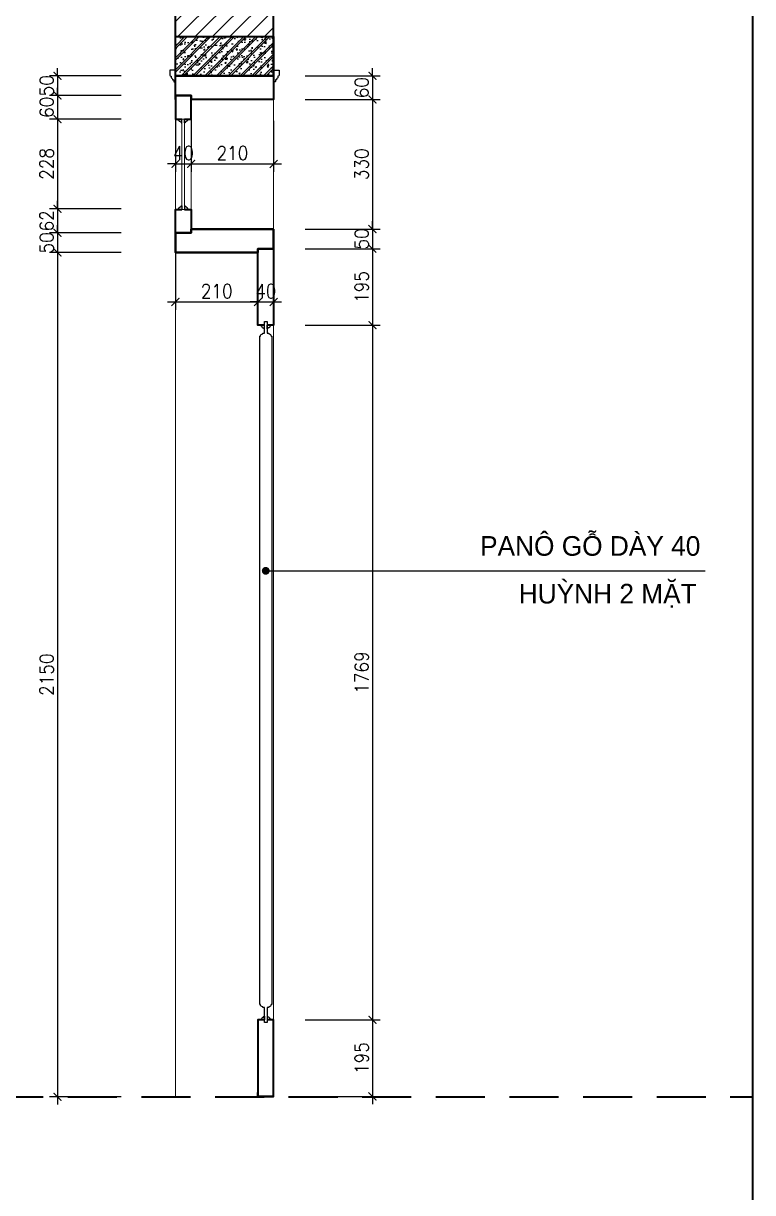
# Model space of a CAD drawing. Header units: millimetres. Extents: x -529782 to -142003, y -492574 to -273331.
# Drawn here: x -203616 to -201759, y -426805 to -423827 of the extents above; entities that cross this region are included whole.
import ezdxf
from ezdxf.enums import TextEntityAlignment as Align

# ---------------------------------------------------------------- set-up
doc = ezdxf.new("R2010")
doc.units = ezdxf.units.MM
doc.header["$LTSCALE"] = 500
doc.header["$MEASUREMENT"] = 0
doc.header["$PDMODE"] = 3
doc.linetypes.add('HIDDEN', pattern=[0.375, 0.25, -0.125])
doc.layers.get('0').update_dxf_attribs({"linetype": 'CONTINUOUS', "lineweight": 13})
doc.layers.get('Defpoints').update_dxf_attribs({"color": 255, "linetype": 'CONTINUOUS', "lineweight": 13})
for name, color, linetype, lineweight in [('1.cat 30', 30, 'CONTINUOUS', 35), ('2.thay 145', 145, 'CONTINUOUS', 18), ('9.text \xad white', 7, 'CONTINUOUS', 15), ('CA.dim 08', 251, 'CONTINUOUS', 13), ('cat', 4, 'CONTINUOUS', 35)]:
    doc.layers.add(name, color=color, linetype=linetype, lineweight=lineweight)
for name, color, linetype in [('catgo', 4, 'CONTINUOUS'), ('HACH', 250, 'CONTINUOUS'), ('HATCH', 150, 'CONTINUOUS')]:
    doc.layers.add(name, color=color, linetype=linetype)
doc.styles.add('CA.JSC1', font='')
doc.styles.get("Standard").update_dxf_attribs({"font": 'txt.shx', "width": 0.9})
doc.styles.get('CA.JSC1').set_extended_font_data('.VnAvantH')
doc.dimstyles.new('CA 20', dxfattribs={"dimscale": 0, "dimtxt": 35, "dimasz": 20, "dimexe": 20, "dimexo": 0, "dimgap": 10, "dimtad": 1, "dimdec": 0, "dimzin": 0, "dimdsep": 46, "dimtxsty": 'Standard', "dimblk": 'ARCHTICK', "dimcen": 0.09, "dimdle": 20, "dimclrd": 256, "dimclre": 256, "dimclrt": 7, "dimadec": 0, "dimazin": 0, "dimtfac": 1, "dimtdec": 0, "dimtix": 1, "dimtmove": 2, "dimatfit": 3, "dimldrblk": 'DOT', "dimfxl": 1, "dimtolj": 1, "dimtzin": 0, "dimarcsym": 0})

# ---------------------------------------------------------------- blocks, each defined once
blk = doc.blocks.new('khung co loan')
at = {"layer": '1.cat 30'}
blk.add_lwpolyline([(18298.1, -303.5), (18298.1, -14553.5)], dxfattribs=at)
blk = doc.blocks.new('_ArchTick')
at = {"color": 1, "linetype": 'ByBlock', "const_width": 0.15}
blk.add_lwpolyline([(-0.5, -0.5), (0.5, 0.5)], dxfattribs=at)
blk = doc.blocks.new('*D1515')
at = {"layer": 'CA.dim 08', "lineweight": -2, "transparency": 16777216}
for p, q in [((-203529.5, -423960.6), (-203529.5, -423940.6)), ((-203367.2, -423960.6), (-203549.5, -423960.6)), ((-203529.5, -423960.6), (-203529.5, -424010.6)), ((-203367.2, -424010.6), (-203549.5, -424010.6)), ((-203529.5, -424010.6), (-203529.5, -424030.6))]:
    blk.add_line(p, q, dxfattribs=at)
at = {"layer": 'Defpoints', "color": 0, "transparency": 16777216}
for p in [(-203367.2, -423960.6), (-203529.5, -424010.6), (-203367.2, -424010.6)]:
    blk.add_point(p, dxfattribs=at)
at = {"layer": 'CA.dim 08', "lineweight": -2, "transparency": 16777216, "xscale": 20, "yscale": 20, "zscale": 20}
for p, rotation in [((-203529.5, -423960.6), 270), ((-203529.5, -424010.6), 90)]:
    blk.add_blockref('_ArchTick', p, dxfattribs=dict(at, rotation=rotation))
at = {"layer": 'CA.dim 08', "color": 7, "transparency": 16777216, "insert": (-203557, -423985.6), "char_height": 35, "attachment_point": 5, "rotation": 90}
blk.add_mtext('\\A1;50', dxfattribs=at)
blk = doc.blocks.new('_DOT')
at = {"color": 1, "linetype": 'ByBlock'}
blk.add_line((-0.5, 0), (-1, 0), dxfattribs=at)
at = {"color": 1, "linetype": 'ByBlock', "const_width": 0.5}
blk.add_lwpolyline([(-0.25, 0, 1), (0.25, 0, 1)], format="xyb", close=True, dxfattribs=at)
blk = doc.blocks.new('*D1516')
at = {"layer": 'CA.dim 08', "lineweight": -2, "transparency": 16777216}
for p, q in [((-203529.5, -424010.6), (-203529.5, -423990.6)), ((-203367.2, -424010.6), (-203549.5, -424010.6)), ((-203529.5, -424010.6), (-203529.5, -424070.6)), ((-203367.2, -424070.6), (-203549.5, -424070.6)), ((-203529.5, -424070.6), (-203529.5, -424090.6))]:
    blk.add_line(p, q, dxfattribs=at)
at = {"layer": 'Defpoints', "color": 0, "transparency": 16777216}
for p in [(-203367.2, -424010.6), (-203529.5, -424070.6), (-203367.2, -424070.6)]:
    blk.add_point(p, dxfattribs=at)
at = {"layer": 'CA.dim 08', "lineweight": -2, "transparency": 16777216, "xscale": 20, "yscale": 20, "zscale": 20}
for p, rotation in [((-203529.5, -424010.6), 270), ((-203529.5, -424070.6), 90)]:
    blk.add_blockref('_ArchTick', p, dxfattribs=dict(at, rotation=rotation))
at = {"layer": 'CA.dim 08', "color": 7, "transparency": 16777216, "insert": (-203557, -424040.6), "char_height": 35, "attachment_point": 5, "rotation": 90}
blk.add_mtext('\\A1;60', dxfattribs=at)
blk = doc.blocks.new('*D1517')
at = {"layer": 'CA.dim 08', "lineweight": -2, "transparency": 16777216}
for p, q in [((-203529.5, -424050.6), (-203529.5, -424318.8)), ((-203367.2, -424070.6), (-203549.5, -424070.6)), ((-203367.2, -424298.8), (-203549.5, -424298.8))]:
    blk.add_line(p, q, dxfattribs=at)
at = {"layer": 'Defpoints', "color": 0, "transparency": 16777216}
for p in [(-203367.2, -424070.6), (-203529.5, -424298.8), (-203367.2, -424298.8)]:
    blk.add_point(p, dxfattribs=at)
at = {"layer": 'CA.dim 08', "lineweight": -2, "transparency": 16777216, "xscale": 20, "yscale": 20, "zscale": 20}
for p, rotation in [((-203529.5, -424070.6), 90), ((-203529.5, -424298.8), 270)]:
    blk.add_blockref('_ArchTick', p, dxfattribs=dict(at, rotation=rotation))
at = {"layer": 'CA.dim 08', "color": 7, "transparency": 16777216, "insert": (-203557, -424184.7), "char_height": 35, "attachment_point": 5, "rotation": 90}
blk.add_mtext('\\A1;228', dxfattribs=at)
blk = doc.blocks.new('*D1518')
at = {"layer": 'CA.dim 08', "lineweight": -2, "transparency": 16777216}
for p, q in [((-203367.2, -424298.8), (-203549.5, -424298.8)), ((-203529.5, -424298.8), (-203529.5, -424278.8)), ((-203529.5, -424298.8), (-203529.5, -424360.6)), ((-203367.2, -424360.6), (-203549.5, -424360.6)), ((-203529.5, -424360.6), (-203529.5, -424380.6))]:
    blk.add_line(p, q, dxfattribs=at)
at = {"layer": 'Defpoints', "color": 0, "transparency": 16777216}
for p in [(-203367.2, -424298.8), (-203529.5, -424360.6), (-203367.2, -424360.6)]:
    blk.add_point(p, dxfattribs=at)
at = {"layer": 'CA.dim 08', "lineweight": -2, "transparency": 16777216, "xscale": 20, "yscale": 20, "zscale": 20}
for p, rotation in [((-203529.5, -424298.8), 270), ((-203529.5, -424360.6), 90)]:
    blk.add_blockref('_ArchTick', p, dxfattribs=dict(at, rotation=rotation))
at = {"layer": 'CA.dim 08', "color": 7, "transparency": 16777216, "insert": (-203557, -424329.7), "char_height": 35, "attachment_point": 5, "rotation": 90}
blk.add_mtext('\\A1;62', dxfattribs=at)
blk = doc.blocks.new('*D1519')
at = {"layer": 'CA.dim 08', "lineweight": -2, "transparency": 16777216}
for p, q in [((-203529.5, -424360.6), (-203529.5, -424340.6)), ((-203367.2, -424360.6), (-203549.5, -424360.6)), ((-203529.5, -424360.6), (-203529.5, -424410.6)), ((-203367.2, -424410.6), (-203549.5, -424410.6)), ((-203529.5, -424410.6), (-203529.5, -424430.6))]:
    blk.add_line(p, q, dxfattribs=at)
at = {"layer": 'Defpoints', "color": 0, "transparency": 16777216}
for p in [(-203367.2, -424360.6), (-203529.5, -424410.6), (-203367.2, -424410.6)]:
    blk.add_point(p, dxfattribs=at)
at = {"layer": 'CA.dim 08', "lineweight": -2, "transparency": 16777216, "xscale": 20, "yscale": 20, "zscale": 20}
for p, rotation in [((-203529.5, -424360.6), 270), ((-203529.5, -424410.6), 90)]:
    blk.add_blockref('_ArchTick', p, dxfattribs=dict(at, rotation=rotation))
at = {"layer": 'CA.dim 08', "color": 7, "transparency": 16777216, "insert": (-203557, -424385.6), "char_height": 35, "attachment_point": 5, "rotation": 90}
blk.add_mtext('\\A1;50', dxfattribs=at)
blk = doc.blocks.new('*D1520')
at = {"layer": 'CA.dim 08', "lineweight": -2, "transparency": 16777216}
for p, q in [((-203367.2, -424410.6), (-203549.5, -424410.6)), ((-203529.5, -424390.6), (-203529.5, -426580.6)), ((-203367.2, -426560.6), (-203549.5, -426560.6))]:
    blk.add_line(p, q, dxfattribs=at)
at = {"layer": 'Defpoints', "color": 0, "transparency": 16777216}
for p in [(-203367.2, -424410.6), (-203529.5, -426560.6), (-203367.2, -426560.6)]:
    blk.add_point(p, dxfattribs=at)
at = {"layer": 'CA.dim 08', "lineweight": -2, "transparency": 16777216, "xscale": 20, "yscale": 20, "zscale": 20}
for p, rotation in [((-203529.5, -424410.6), 90), ((-203529.5, -426560.6), 270)]:
    blk.add_blockref('_ArchTick', p, dxfattribs=dict(at, rotation=rotation))
at = {"layer": 'CA.dim 08', "color": 7, "transparency": 16777216, "insert": (-203557, -425485.6), "char_height": 35, "attachment_point": 5, "rotation": 90}
blk.add_mtext('\\A1;2150', dxfattribs=at)
blk = doc.blocks.new('*D1521')
at = {"layer": 'CA.dim 08', "lineweight": -2, "transparency": 16777216}
for p, q in [((-202727.2, -423960.6), (-202727.2, -423940.6)), ((-202898.7, -423960.6), (-202707.2, -423960.6)), ((-202727.2, -423960.6), (-202727.2, -424020.6)), ((-202898.7, -424020.6), (-202707.2, -424020.6)), ((-202727.2, -424020.6), (-202727.2, -424040.6))]:
    blk.add_line(p, q, dxfattribs=at)
at = {"layer": 'Defpoints', "color": 0, "transparency": 16777216}
for p in [(-202898.7, -423960.6), (-202898.7, -424020.6), (-202727.2, -424020.6)]:
    blk.add_point(p, dxfattribs=at)
at = {"layer": 'CA.dim 08', "lineweight": -2, "transparency": 16777216, "xscale": 20, "yscale": 20, "zscale": 20}
for p, rotation in [((-202727.2, -423960.6), 270), ((-202727.2, -424020.6), 90)]:
    blk.add_blockref('_ArchTick', p, dxfattribs=dict(at, rotation=rotation))
at = {"layer": 'CA.dim 08', "color": 7, "transparency": 16777216, "insert": (-202754.7, -423990.6), "char_height": 35, "attachment_point": 5, "rotation": 90}
blk.add_mtext('\\A1;60', dxfattribs=at)
blk = doc.blocks.new('*D1522')
at = {"layer": 'CA.dim 08', "lineweight": -2, "transparency": 16777216}
for p, q in [((-202727.2, -424000.6), (-202727.2, -424370.6)), ((-202898.7, -424020.6), (-202707.2, -424020.6)), ((-202898.7, -424350.6), (-202707.2, -424350.6))]:
    blk.add_line(p, q, dxfattribs=at)
at = {"layer": 'Defpoints', "color": 0, "transparency": 16777216}
for p in [(-202898.7, -424020.6), (-202898.7, -424350.6), (-202727.2, -424350.6)]:
    blk.add_point(p, dxfattribs=at)
at = {"layer": 'CA.dim 08', "lineweight": -2, "transparency": 16777216, "xscale": 20, "yscale": 20, "zscale": 20}
for p, rotation in [((-202727.2, -424020.6), 90), ((-202727.2, -424350.6), 270)]:
    blk.add_blockref('_ArchTick', p, dxfattribs=dict(at, rotation=rotation))
at = {"layer": 'CA.dim 08', "color": 7, "transparency": 16777216, "insert": (-202754.7, -424185.6), "char_height": 35, "attachment_point": 5, "rotation": 90}
blk.add_mtext('\\A1;330', dxfattribs=at)
blk = doc.blocks.new('*D1523')
at = {"layer": 'CA.dim 08', "lineweight": -2, "transparency": 16777216}
for p, q in [((-202898.7, -424350.6), (-202707.2, -424350.6)), ((-202727.2, -424350.6), (-202727.2, -424330.6)), ((-202727.2, -424350.6), (-202727.2, -424400.6)), ((-202898.7, -424400.6), (-202707.2, -424400.6)), ((-202727.2, -424400.6), (-202727.2, -424420.6))]:
    blk.add_line(p, q, dxfattribs=at)
at = {"layer": 'Defpoints', "color": 0, "transparency": 16777216}
for p in [(-202898.7, -424350.6), (-202898.7, -424400.6), (-202727.2, -424400.6)]:
    blk.add_point(p, dxfattribs=at)
at = {"layer": 'CA.dim 08', "lineweight": -2, "transparency": 16777216, "xscale": 20, "yscale": 20, "zscale": 20}
for p, rotation in [((-202727.2, -424350.6), 270), ((-202727.2, -424400.6), 90)]:
    blk.add_blockref('_ArchTick', p, dxfattribs=dict(at, rotation=rotation))
at = {"layer": 'CA.dim 08', "color": 7, "transparency": 16777216, "insert": (-202754.7, -424375.6), "char_height": 35, "attachment_point": 5, "rotation": 90}
blk.add_mtext('\\A1;50', dxfattribs=at)
blk = doc.blocks.new('*D1524')
at = {"layer": 'CA.dim 08', "lineweight": -2, "transparency": 16777216}
for p, q in [((-202727.2, -424380.6), (-202727.2, -424615.6)), ((-202898.7, -424400.6), (-202707.2, -424400.6)), ((-202898.7, -424595.6), (-202707.2, -424595.6))]:
    blk.add_line(p, q, dxfattribs=at)
at = {"layer": 'Defpoints', "color": 0, "transparency": 16777216}
for p in [(-202898.7, -424400.6), (-202898.7, -424595.6), (-202727.2, -424595.6)]:
    blk.add_point(p, dxfattribs=at)
at = {"layer": 'CA.dim 08', "lineweight": -2, "transparency": 16777216, "xscale": 20, "yscale": 20, "zscale": 20}
for p, rotation in [((-202727.2, -424400.6), 90), ((-202727.2, -424595.6), 270)]:
    blk.add_blockref('_ArchTick', p, dxfattribs=dict(at, rotation=rotation))
at = {"layer": 'CA.dim 08', "color": 7, "transparency": 16777216, "insert": (-202754.7, -424498.1), "char_height": 35, "attachment_point": 5, "rotation": 90}
blk.add_mtext('\\A1;195', dxfattribs=at)
blk = doc.blocks.new('*D1525')
at = {"layer": 'CA.dim 08', "lineweight": -2, "transparency": 16777216}
for p, q in [((-202898.7, -424595.6), (-202707.2, -424595.6)), ((-202727.2, -424575.6), (-202727.2, -426384.6)), ((-202898.7, -426364.6), (-202707.2, -426364.6))]:
    blk.add_line(p, q, dxfattribs=at)
at = {"layer": 'Defpoints', "color": 0, "transparency": 16777216}
for p in [(-202898.7, -424595.6), (-202898.7, -426364.6), (-202727.2, -426364.6)]:
    blk.add_point(p, dxfattribs=at)
at = {"layer": 'CA.dim 08', "lineweight": -2, "transparency": 16777216, "xscale": 20, "yscale": 20, "zscale": 20}
for p, rotation in [((-202727.2, -424595.6), 90), ((-202727.2, -426364.6), 270)]:
    blk.add_blockref('_ArchTick', p, dxfattribs=dict(at, rotation=rotation))
at = {"layer": 'CA.dim 08', "color": 7, "transparency": 16777216, "insert": (-202754.7, -425480.1), "char_height": 35, "attachment_point": 5, "rotation": 90}
blk.add_mtext('\\A1;1769', dxfattribs=at)
blk = doc.blocks.new('*D1526')
at = {"layer": 'CA.dim 08', "lineweight": -2, "transparency": 16777216}
for p, q in [((-202727.2, -426344.6), (-202727.2, -426579.6)), ((-202898.7, -426364.6), (-202707.2, -426364.6)), ((-202898.7, -426559.6), (-202707.2, -426559.6))]:
    blk.add_line(p, q, dxfattribs=at)
at = {"layer": 'Defpoints', "color": 0, "transparency": 16777216}
for p in [(-202898.7, -426364.6), (-202898.7, -426559.6), (-202727.2, -426559.6)]:
    blk.add_point(p, dxfattribs=at)
at = {"layer": 'CA.dim 08', "lineweight": -2, "transparency": 16777216, "xscale": 20, "yscale": 20, "zscale": 20}
for p, rotation in [((-202727.2, -426364.6), 90), ((-202727.2, -426559.6), 270)]:
    blk.add_blockref('_ArchTick', p, dxfattribs=dict(at, rotation=rotation))
at = {"layer": 'CA.dim 08', "color": 7, "transparency": 16777216, "insert": (-202754.7, -426462.1), "char_height": 35, "attachment_point": 5, "rotation": 90}
blk.add_mtext('\\A1;195', dxfattribs=at)
blk = doc.blocks.new('*D1527')
at = {"layer": 'CA.dim 08', "lineweight": -2, "transparency": 16777216}
for p, q in [((-203228.9, -424410.6), (-203228.9, -424556.4)), ((-203018.9, -424410.6), (-203018.9, -424556.4)), ((-203248.9, -424536.4), (-202998.9, -424536.4))]:
    blk.add_line(p, q, dxfattribs=at)
at = {"layer": 'Defpoints', "color": 0, "transparency": 16777216}
for p in [(-203228.9, -424410.6), (-203018.9, -424410.6), (-203018.9, -424536.4)]:
    blk.add_point(p, dxfattribs=at)
at = {"layer": 'CA.dim 08', "lineweight": -2, "transparency": 16777216, "xscale": 20, "yscale": 20, "zscale": 20, "rotation": 180}
blk.add_blockref('_ArchTick', (-203228.9, -424536.4), dxfattribs=at)
at = {"layer": 'CA.dim 08', "lineweight": -2, "transparency": 16777216, "xscale": 20, "yscale": 20, "zscale": 20}
blk.add_blockref('_ArchTick', (-203018.9, -424536.4), dxfattribs=at)
at = {"layer": 'CA.dim 08', "color": 7, "transparency": 16777216, "insert": (-203123.9, -424508.9), "char_height": 35, "attachment_point": 5}
blk.add_mtext('\\A1;210', dxfattribs=at)
blk = doc.blocks.new('*D1528')
at = {"layer": 'CA.dim 08', "lineweight": -2, "transparency": 16777216}
for p, q in [((-203018.9, -424410.6), (-203018.9, -424556.4)), ((-202978.9, -424498.1), (-202978.9, -424556.4)), ((-203018.9, -424536.4), (-203038.9, -424536.4)), ((-203018.9, -424536.4), (-202978.9, -424536.4)), ((-202978.9, -424536.4), (-202958.9, -424536.4))]:
    blk.add_line(p, q, dxfattribs=at)
at = {"layer": 'Defpoints', "color": 0, "transparency": 16777216}
for p in [(-203018.9, -424410.6), (-202978.9, -424498.1), (-202978.9, -424536.4)]:
    blk.add_point(p, dxfattribs=at)
at = {"layer": 'CA.dim 08', "lineweight": -2, "transparency": 16777216, "xscale": 20, "yscale": 20, "zscale": 20}
blk.add_blockref('_ArchTick', (-203018.9, -424536.4), dxfattribs=at)
at = {"layer": 'CA.dim 08', "lineweight": -2, "transparency": 16777216, "xscale": 20, "yscale": 20, "zscale": 20, "rotation": 180}
blk.add_blockref('_ArchTick', (-202978.9, -424536.4), dxfattribs=at)
at = {"layer": 'CA.dim 08', "color": 7, "transparency": 16777216, "insert": (-202998.9, -424508.9), "char_height": 35, "attachment_point": 5}
blk.add_mtext('\\A1;40', dxfattribs=at)
blk = doc.blocks.new('*D1529')
at = {"layer": 'CA.dim 08', "lineweight": -2, "transparency": 16777216}
for p, q in [((-203228.9, -424031.7), (-203228.9, -424204.7)), ((-203188.9, -424015.6), (-203188.9, -424204.7)), ((-203228.9, -424184.7), (-203248.9, -424184.7)), ((-203228.9, -424184.7), (-203188.9, -424184.7)), ((-203188.9, -424184.7), (-203168.9, -424184.7))]:
    blk.add_line(p, q, dxfattribs=at)
at = {"layer": 'Defpoints', "color": 0, "transparency": 16777216}
for p in [(-203228.9, -424031.7), (-203188.9, -424015.6), (-203188.9, -424184.7)]:
    blk.add_point(p, dxfattribs=at)
at = {"layer": 'CA.dim 08', "lineweight": -2, "transparency": 16777216, "xscale": 20, "yscale": 20, "zscale": 20}
blk.add_blockref('_ArchTick', (-203228.9, -424184.7), dxfattribs=at)
at = {"layer": 'CA.dim 08', "lineweight": -2, "transparency": 16777216, "xscale": 20, "yscale": 20, "zscale": 20, "rotation": 180}
blk.add_blockref('_ArchTick', (-203188.9, -424184.7), dxfattribs=at)
at = {"layer": 'CA.dim 08', "color": 7, "transparency": 16777216, "insert": (-203208.9, -424157.2), "char_height": 35, "attachment_point": 5}
blk.add_mtext('\\A1;40', dxfattribs=at)
blk = doc.blocks.new('*D1530')
at = {"layer": 'CA.dim 08', "lineweight": -2, "transparency": 16777216}
for p, q in [((-203188.9, -424015.6), (-203188.9, -424204.7)), ((-202978.9, -424075.3), (-202978.9, -424204.7)), ((-203208.9, -424184.7), (-202958.9, -424184.7))]:
    blk.add_line(p, q, dxfattribs=at)
at = {"layer": 'Defpoints', "color": 0, "transparency": 16777216}
for p in [(-203188.9, -424015.6), (-202978.9, -424075.3), (-202978.9, -424184.7)]:
    blk.add_point(p, dxfattribs=at)
at = {"layer": 'CA.dim 08', "lineweight": -2, "transparency": 16777216, "xscale": 20, "yscale": 20, "zscale": 20, "rotation": 180}
blk.add_blockref('_ArchTick', (-203188.9, -424184.7), dxfattribs=at)
at = {"layer": 'CA.dim 08', "lineweight": -2, "transparency": 16777216, "xscale": 20, "yscale": 20, "zscale": 20}
blk.add_blockref('_ArchTick', (-202978.9, -424184.7), dxfattribs=at)
at = {"layer": 'CA.dim 08', "color": 7, "transparency": 16777216, "insert": (-203083.9, -424157.2), "char_height": 35, "attachment_point": 5}
blk.add_mtext('\\A1;210', dxfattribs=at)

msp = doc.modelspace()

# ---------------------------------------------------------------- hatches: boundary and pattern name
at = {"layer": 'HACH'}
h = msp.add_hatch(dxfattribs=at)
h.set_pattern_fill('ANSI31', color=256, scale=250, style=0)
h.set_pattern_definition([(45, (-15549.51, 12493.73), (-22.097087, 22.097087), [])])
h.paths.add_polyline_path([(-203228.9, -423860.6), (-202978.9, -423860.6), (-202978.9, -423606), (-203228.9, -423606)])
h = msp.add_hatch(dxfattribs=at)
h.set_pattern_fill('CHAU-01', color=256, scale=5, style=0, pattern_type=2)
h.set_pattern_definition([(50, (7651.186, 12950.583), (35.8630091, -3.1376067), [3.75, -41.25]), (355, (7651.186, 12950.583), (-6.9375667, 37.6096067), [3, -33]), (100.4514, (7654.174, 12950.322), (28.925469, 34.471977), [3.1870095, -35.0571056]), (46.1842, (7651.186, 12960.583), (53.3620524, -8.2759507), [5.625, -61.875]), (96.6356, (7655.63, 12959.894), (46.733135, 48.7058935), [4.7805144, -52.58565]), (351.1842, (7651.186, 12960.583), (46.733097, 48.70593), [4.5, -49.5]), (21, (7656.186, 12958.083), (29.8453526, -20.1309445), [3.75, -41.25]), (326, (7656.186, 12958.083), (12.1657666, 36.2575023), [3, -33]), (71.4514, (7658.673, 12956.406), (42.0111314, 16.1265248), [3.1870095, -35.0571056]), (37.5, (7651.186, 12950.583), (0.60799277, 16.6446927), [0, -32.6, 0, -33.5, 0, -33.125]), (7.5, (7651.186, 12950.583), (13.1534769, 19.7205856), [0, -19.1, 0, -31.85, 0, -12.625]), (327.5, (7640.036, 12950.583), (26.6911218, -1.1277436), [0, -12.5, 0, -39, 0, -51.75]), (317.5, (7635.036, 12950.583), (29.1593085, 5.0052491), [0, -16.25, 0, -25.9, 0, -36.75]), (45, (7651.186, 12950.583), (-15.0260191, 15.0260191), []), (45, (7651.186, 12956.708), (-15.0260191, 15.0260191), [])])
h.paths.add_polyline_path([(-202978.9, -423860.6), (-203228.9, -423860.6), (-203228.9, -423960.6), (-202978.9, -423960.6), (-202978.9, -423945.6)])

# ---------------------------------------------------------------- linework, layer by layer
at = {"layer": '1.cat 30', "ltscale": 4}
for p, q in [((-203228.9, -423960.6), (-203228.9, -423606)), ((-202978.9, -423960.6), (-202978.9, -423606)), ((-203228.9, -423960.6), (-202978.9, -423960.6)), ((-203228.9, -423960.6), (-202978.9, -423960.6)), ((-203228.9, -423960.6), (-202978.9, -423960.6)), ((-203228.9, -424020.6), (-203228.9, -423960.6)), ((-202978.9, -423960.6), (-202978.9, -424010.6)), ((-203228.9, -424010.6), (-203188.9, -424010.6)), ((-203228.9, -424010.6), (-203188.9, -424010.6)), ((-203188.9, -424010.6), (-203188.9, -424020.6)), ((-203188.9, -424010.6), (-203188.9, -424020.6)), ((-203188.9, -424360.6), (-203188.9, -424350.6)), ((-203188.9, -424350.6), (-202978.9, -424350.6)), ((-203188.9, -424360.6), (-203188.9, -424350.6)), ((-203188.9, -424360.6), (-203188.9, -424350.6)), ((-202978.9, -424350.6), (-202978.9, -424400.6)), ((-203228.9, -424362.6), (-203228.9, -424360.6)), ((-203228.9, -424360.6), (-203188.9, -424360.6)), ((-203228.9, -424360.6), (-203188.9, -424360.6)), ((-203228.9, -424360.6), (-203188.9, -424360.6)), ((-203228.9, -424410.6), (-203228.9, -424362.6)), ((-203018.9, -424410.6), (-203228.9, -424410.6)), ((-202978.9, -424400.6), (-203018.9, -424400.6)), ((-203018.9, -424400.6), (-203018.9, -424410.6)), ((-202978.9, -424400.6), (-203018.9, -424400.6)), ((-202978.9, -424400.6), (-203018.9, -424400.6)), ((-203018.9, -424400.6), (-203018.9, -424409.6)), ((-202978.9, -424400.6), (-203018.9, -424400.6)), ((-203018.9, -424400.6), (-203018.9, -424409.6)), ((-202978.9, -424399.6), (-202978.9, -424400.6)), ((-203018.9, -426559.6), (-203018.9, -426549.6)), ((-203018.9, -426559.6), (-203018.9, -426550.6)), ((-203018.9, -426559.6), (-203018.9, -426550.6)), ((-202978.9, -426559.6), (-203018.9, -426559.6)), ((-202978.9, -426559.6), (-203018.9, -426559.6)), ((-202978.9, -426559.6), (-203018.9, -426559.6)), ((-202978.9, -426559.6), (-203018.9, -426559.6)), ((-202978.9, -426560.6), (-202978.9, -426559.6))]:
    msp.add_line(p, q, dxfattribs=at)
for points in [[(-203228.9, -423860.6), (-202978.9, -423860.6), (-202978.9, -423960.6), (-203228.9, -423960.6)], [(-203228.9, -423960.6), (-202978.9, -423960.6), (-202978.9, -423975.6), (-202978.9, -424020.6), (-203188.9, -424020.6), (-203188.9, -424010.6), (-203228.9, -424010.6)], [(-202978.9, -424350.6), (-203188.9, -424350.6), (-203188.9, -424360.6), (-203228.9, -424360.6), (-203228.9, -424362.6), (-203228.9, -424410.6), (-203018.9, -424410.6), (-203018.9, -424400.6), (-202978.9, -424400.6), (-202978.9, -424399.6)]]:
    msp.add_lwpolyline(points, close=True, dxfattribs=at)
for points in [[(-203205.9, -424070.6), (-203188.9, -424070.6), (-203188.9, -424010.6), (-203228.9, -424010.6), (-203228.9, -424070.6), (-203213.1, -424070.6)], [(-203205.9, -424300.6), (-203188.9, -424300.6), (-203188.9, -424360.6), (-203228.9, -424360.6), (-203228.9, -424300.6), (-203213.1, -424300.6)], [(-203002, -424595.6), (-203018.9, -424595.6), (-203018.9, -424400.6), (-202978.9, -424400.6), (-202978.9, -424595.6), (-202994.8, -424595.6)], [(-203002, -426364.6), (-203018.9, -426364.6), (-203018.9, -426559.6), (-202978.9, -426559.6), (-202978.9, -426364.6), (-202994.8, -426364.6)]]:
    msp.add_lwpolyline(points, dxfattribs=at)
at = {"layer": 'CA.dim 08'}
for p, q in [((-203228.9, -426560.6), (-203228.9, -423960.6)), ((-202978.9, -426560.6), (-202978.9, -423960.6))]:
    msp.add_line(p, q, dxfattribs=at)
for points in [[(-203188.9, -424070.6), (-203228.9, -424070.6), (-203228.9, -424300.6), (-203188.9, -424300.6)], [(-203213.1, -424070.6), (-203205.9, -424070.6), (-203205.9, -424300.6), (-203213.1, -424300.6)]]:
    msp.add_lwpolyline(points, close=True, dxfattribs=at)
at = {"layer": 'cat', "linetype": 'HIDDEN'}
msp.add_line((-210628.2, -426560.6), (-201758.9, -426560.6), dxfattribs=at)
at = {"layer": 'catgo', "ltscale": 4}
msp.add_lwpolyline([(-203002, -426333.1), (-203006.8, -426333.1), (-203006.8, -426331.7, -0.394181), (-203012.4, -426325.5), (-203013.9, -426325.5), (-203013.9, -424623.5), (-203012.4, -424623.5, -0.394181), (-203006.8, -424617.3), (-203006.8, -424615.9), (-203002, -424615.9), (-203002, -424586.2), (-202995.8, -424586.2), (-202995.8, -424615.9), (-202991, -424615.9), (-202991, -424617.3, -0.394181), (-202985.4, -424623.5), (-202983.9, -424623.5), (-202983.9, -426325.5), (-202985.4, -426325.5, -0.394181), (-202991, -426331.7), (-202991, -426333.1), (-202995.8, -426333.1), (-202995.8, -426371.3), (-203002, -426371.3), (-203002, -426333.1)], format="xyb", dxfattribs=at)
at = {"layer": 'HACH', "ltscale": 4}
for points in [[(-203243.4, -423959, 0.349725), (-203240.7, -423960.9), (-203240.1, -423960.9), (-203240.1, -423965.4, -0.408145), (-203236.4, -423970.7), (-203233.5, -423970.7), (-203233.5, -423974.6, 0.414214), (-203232.5, -423975.6), (-203228.9, -423975.6), (-203228.9, -423945.6), (-203243.4, -423945.6)], [(-202964.5, -423959, -0.349725), (-202967.2, -423960.9), (-202967.8, -423960.9), (-202967.8, -423965.4, 0.408145), (-202971.5, -423970.7), (-202974.4, -423970.7), (-202974.4, -423974.6, -0.414214), (-202975.3, -423975.6), (-202978.9, -423975.6), (-202978.9, -423945.6), (-202964.5, -423945.6)]]:
    msp.add_lwpolyline(points, format="xyb", close=True, dxfattribs=at)
at = {"layer": 'HATCH', "ltscale": 4}
for points in [[(-203213, -424070.6), (-203222.6, -424070.6), (-203222.6, -424072.5), (-203221, -424072.5, 0.386896), (-203215.4, -424077.3), (-203215.4, -424078.4), (-203214.5, -424078.4), (-203214.5, -424079.7), (-203213, -424079.7), (-203213, -424070.6)], [(-203205.9, -424070.6), (-203196.3, -424070.6), (-203196.3, -424072.5), (-203197.9, -424072.5, -0.386896), (-203203.5, -424077.3), (-203203.5, -424078.4), (-203204.4, -424078.4), (-203204.4, -424079.7), (-203205.9, -424079.7), (-203205.9, -424070.6)], [(-203213, -424300.6), (-203222.6, -424300.6), (-203222.6, -424298.8), (-203221, -424298.8, -0.386896), (-203215.4, -424294), (-203215.4, -424292.8), (-203214.5, -424292.8), (-203214.5, -424291.5), (-203213, -424291.5), (-203213, -424300.6)], [(-203205.9, -424300.6), (-203196.3, -424300.6), (-203196.3, -424298.8), (-203197.9, -424298.8, 0.386896), (-203203.5, -424294), (-203203.5, -424292.8), (-203204.4, -424292.8), (-203204.4, -424291.5), (-203205.9, -424291.5), (-203205.9, -424300.6)], [(-203002, -424595.6), (-203011.6, -424595.6), (-203011.6, -424597.5), (-203010, -424597.5, 0.386896), (-203004.4, -424602.3), (-203004.4, -424603.4), (-203003.5, -424603.4), (-203003.5, -424604.7), (-203002, -424604.7), (-203002, -424595.6)], [(-202995.8, -424595.6), (-202986.2, -424595.6), (-202986.2, -424597.5), (-202987.9, -424597.5, -0.386896), (-202993.4, -424602.3), (-202993.4, -424603.4), (-202994.3, -424603.4), (-202994.3, -424604.7), (-202995.8, -424604.7), (-202995.8, -424595.6)], [(-203002, -426364.6), (-203011.6, -426364.6), (-203011.6, -426362.7), (-203010, -426362.7, -0.386896), (-203004.4, -426357.9), (-203004.4, -426356.8), (-203003.5, -426356.8), (-203003.5, -426355.5), (-203002, -426355.5), (-203002, -426364.6)], [(-202995.8, -426364.6), (-202986.2, -426364.6), (-202986.2, -426362.7), (-202987.9, -426362.7, 0.386896), (-202993.4, -426357.9), (-202993.4, -426356.8), (-202994.3, -426356.8), (-202994.3, -426355.5), (-202995.8, -426355.5), (-202995.8, -426364.6)]]:
    msp.add_lwpolyline(points, format="xyb", dxfattribs=at)

# ---------------------------------------------------------------- block references
at = {"layer": '2.thay 145', "xscale": 0.5174686212558299, "yscale": 0.5174686212558299, "zscale": 0.5174686212558299}
msp.add_blockref('khung co loan', (-211227.5, -422287.1), dxfattribs=at)

# ---------------------------------------------------------------- texts
at = {"layer": '9.text \xad white', "style": 'CA.JSC1'}
for s, p in [('pan« gç dµy 40', (-201892, -425182.7)), ('huúnh 2 mÆt', (-201901.4, -425304.3))]:
    msp.add_text(s, height=50, dxfattribs=at).set_placement(p, align=Align.RIGHT)

# ---------------------------------------------------------------- dimensions: what is measured, and where the dimension line sits
at = {"layer": 'CA.dim 08'}
for base, p1, p2, picture, middle in [((-203529.5, -424010.6), (-203367.2, -423960.6), (-203367.2, -424010.6), '*D1515', (-203557, -423985.6)), ((-202727.2, -424020.6), (-202898.7, -423960.6), (-202898.7, -424020.6), '*D1521', (-202754.7, -423990.6)), ((-203529.5, -424070.6), (-203367.2, -424010.6), (-203367.2, -424070.6), '*D1516', (-203557, -424040.6)), ((-202727.2, -424350.6), (-202898.7, -424020.6), (-202898.7, -424350.6), '*D1522', (-202754.7, -424185.6)), ((-203529.5, -424298.8), (-203367.2, -424070.6), (-203367.2, -424298.8), '*D1517', (-203557, -424184.7)), ((-203529.5, -424360.6), (-203367.2, -424298.8), (-203367.2, -424360.6), '*D1518', (-203557, -424329.7)), ((-203529.5, -424410.6), (-203367.2, -424360.6), (-203367.2, -424410.6), '*D1519', (-203557, -424385.6)), ((-202727.2, -424400.6), (-202898.7, -424350.6), (-202898.7, -424400.6), '*D1523', (-202754.7, -424375.6)), ((-202727.2, -424595.6), (-202898.7, -424400.6), (-202898.7, -424595.6), '*D1524', (-202754.7, -424498.1)), ((-203529.5, -426560.6), (-203367.2, -424410.6), (-203367.2, -426560.6), '*D1520', (-203557, -425485.6)), ((-202727.2, -426364.6), (-202898.7, -424595.6), (-202898.7, -426364.6), '*D1525', (-202754.7, -425480.1)), ((-202727.2, -426559.6), (-202898.7, -426364.6), (-202898.7, -426559.6), '*D1526', (-202754.7, -426462.1))]:
    dim = msp.add_linear_dim(base=base, p1=p1, p2=p2, angle=90, dimstyle='CA 20', override={"dimscale": 1}, dxfattribs=at)
    dim.commit()
    dim.dimension.update_dxf_attribs({"geometry": picture, "text_midpoint": middle})
for base, p1, p2, picture, middle in [((-203188.9, -424184.7), (-203228.9, -424031.7), (-203188.9, -424015.6), '*D1529', (-203208.9, -424157.2)), ((-202978.9, -424184.7), (-203188.9, -424015.6), (-202978.9, -424075.3), '*D1530', (-203083.9, -424157.2)), ((-203018.9, -424536.4), (-203228.9, -424410.6), (-203018.9, -424410.6), '*D1527', (-203123.9, -424508.9)), ((-202978.9, -424536.4), (-203018.9, -424410.6), (-202978.9, -424498.1), '*D1528', (-202998.9, -424508.9))]:
    dim = msp.add_linear_dim(base=base, p1=p1, p2=p2, dimstyle='CA 20', override={"dimscale": 1}, dxfattribs=at)
    dim.commit()
    dim.dimension.update_dxf_attribs({"geometry": picture, "text_midpoint": middle})

# ---------------------------------------------------------------- leaders
msp.add_leader([(-202999, -425221.1), (-201879.3, -425221.1)], dimstyle='CA 20', override={"dimscale": 1, "dimtad": 0}, dxfattribs=at)

doc.saveas('drawing.dxf')
